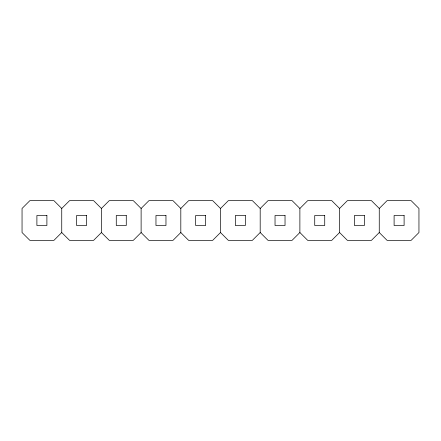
<?xml version="1.0" encoding="UTF-8"?>
<svg xmlns="http://www.w3.org/2000/svg" width="441" height="441" viewBox="0 0 441 441"><rect width="100%" height="100%" fill="white"/><g stroke="black" fill="none" stroke-linecap="round" stroke-linejoin="round"><path stroke-width="0.66" d="M61.74 208.466L69.551 200.655L93.619 200.655L101.43 208.466L101.43 232.534L93.619 240.345L69.551 240.345L61.74 232.534L61.74 208.466L53.929 200.655L29.861 200.655L22.05 208.466L22.05 232.534L29.861 240.345L53.929 240.345L61.74 232.534M101.43 208.466L109.241 200.655L133.309 200.655L141.12 208.466L141.12 232.534L133.309 240.345L109.241 240.345L101.43 232.534M141.12 208.466L148.931 200.655L172.999 200.655L180.81 208.466L180.81 232.534L172.999 240.345L148.931 240.345L141.12 232.534M180.81 208.466L188.621 200.655L212.689 200.655L220.5 208.466L220.5 232.534L212.689 240.345L188.621 240.345L180.81 232.534M220.5 208.466L228.311 200.655L252.379 200.655L260.19 208.466L260.19 232.534L252.379 240.345L228.311 240.345L220.5 232.534M260.19 208.466L268.001 200.655L292.069 200.655L299.88 208.466L299.88 232.534L292.069 240.345L268.001 240.345L260.19 232.534M299.88 208.466L307.691 200.655L331.759 200.655L339.57 208.466L339.57 232.534L331.759 240.345L307.691 240.345L299.88 232.534M339.57 208.466L347.381 200.655L371.449 200.655L379.26 208.466L379.26 232.534L371.449 240.345L347.381 240.345L339.57 232.534M379.26 208.466L387.071 200.655L411.139 200.655L418.95 208.466L418.95 232.534L411.139 240.345L387.071 240.345L379.26 232.534M46.895 215.5L36.895 215.5L36.895 225.5L46.895 225.5L46.895 215.5M86.585 215.5L76.585 215.5L76.585 225.5L86.585 225.5L86.585 215.5M126.275 215.5L116.275 215.5L116.275 225.5L126.275 225.5L126.275 215.5M165.965 215.5L155.965 215.5L155.965 225.5L165.965 225.5L165.965 215.5M205.655 215.5L195.655 215.5L195.655 225.5L205.655 225.5L205.655 215.5M245.345 215.5L235.345 215.5L235.345 225.5L245.345 225.5L245.345 215.5M285.035 215.5L275.035 215.5L275.035 225.5L285.035 225.5L285.035 215.5M324.725 215.5L314.725 215.5L314.725 225.5L324.725 225.5L324.725 215.5M364.415 215.5L354.415 215.5L354.415 225.5L364.415 225.5L364.415 215.5M404.105 215.5L394.105 215.5L394.105 225.5L404.105 225.5L404.105 215.5"/></g></svg>
